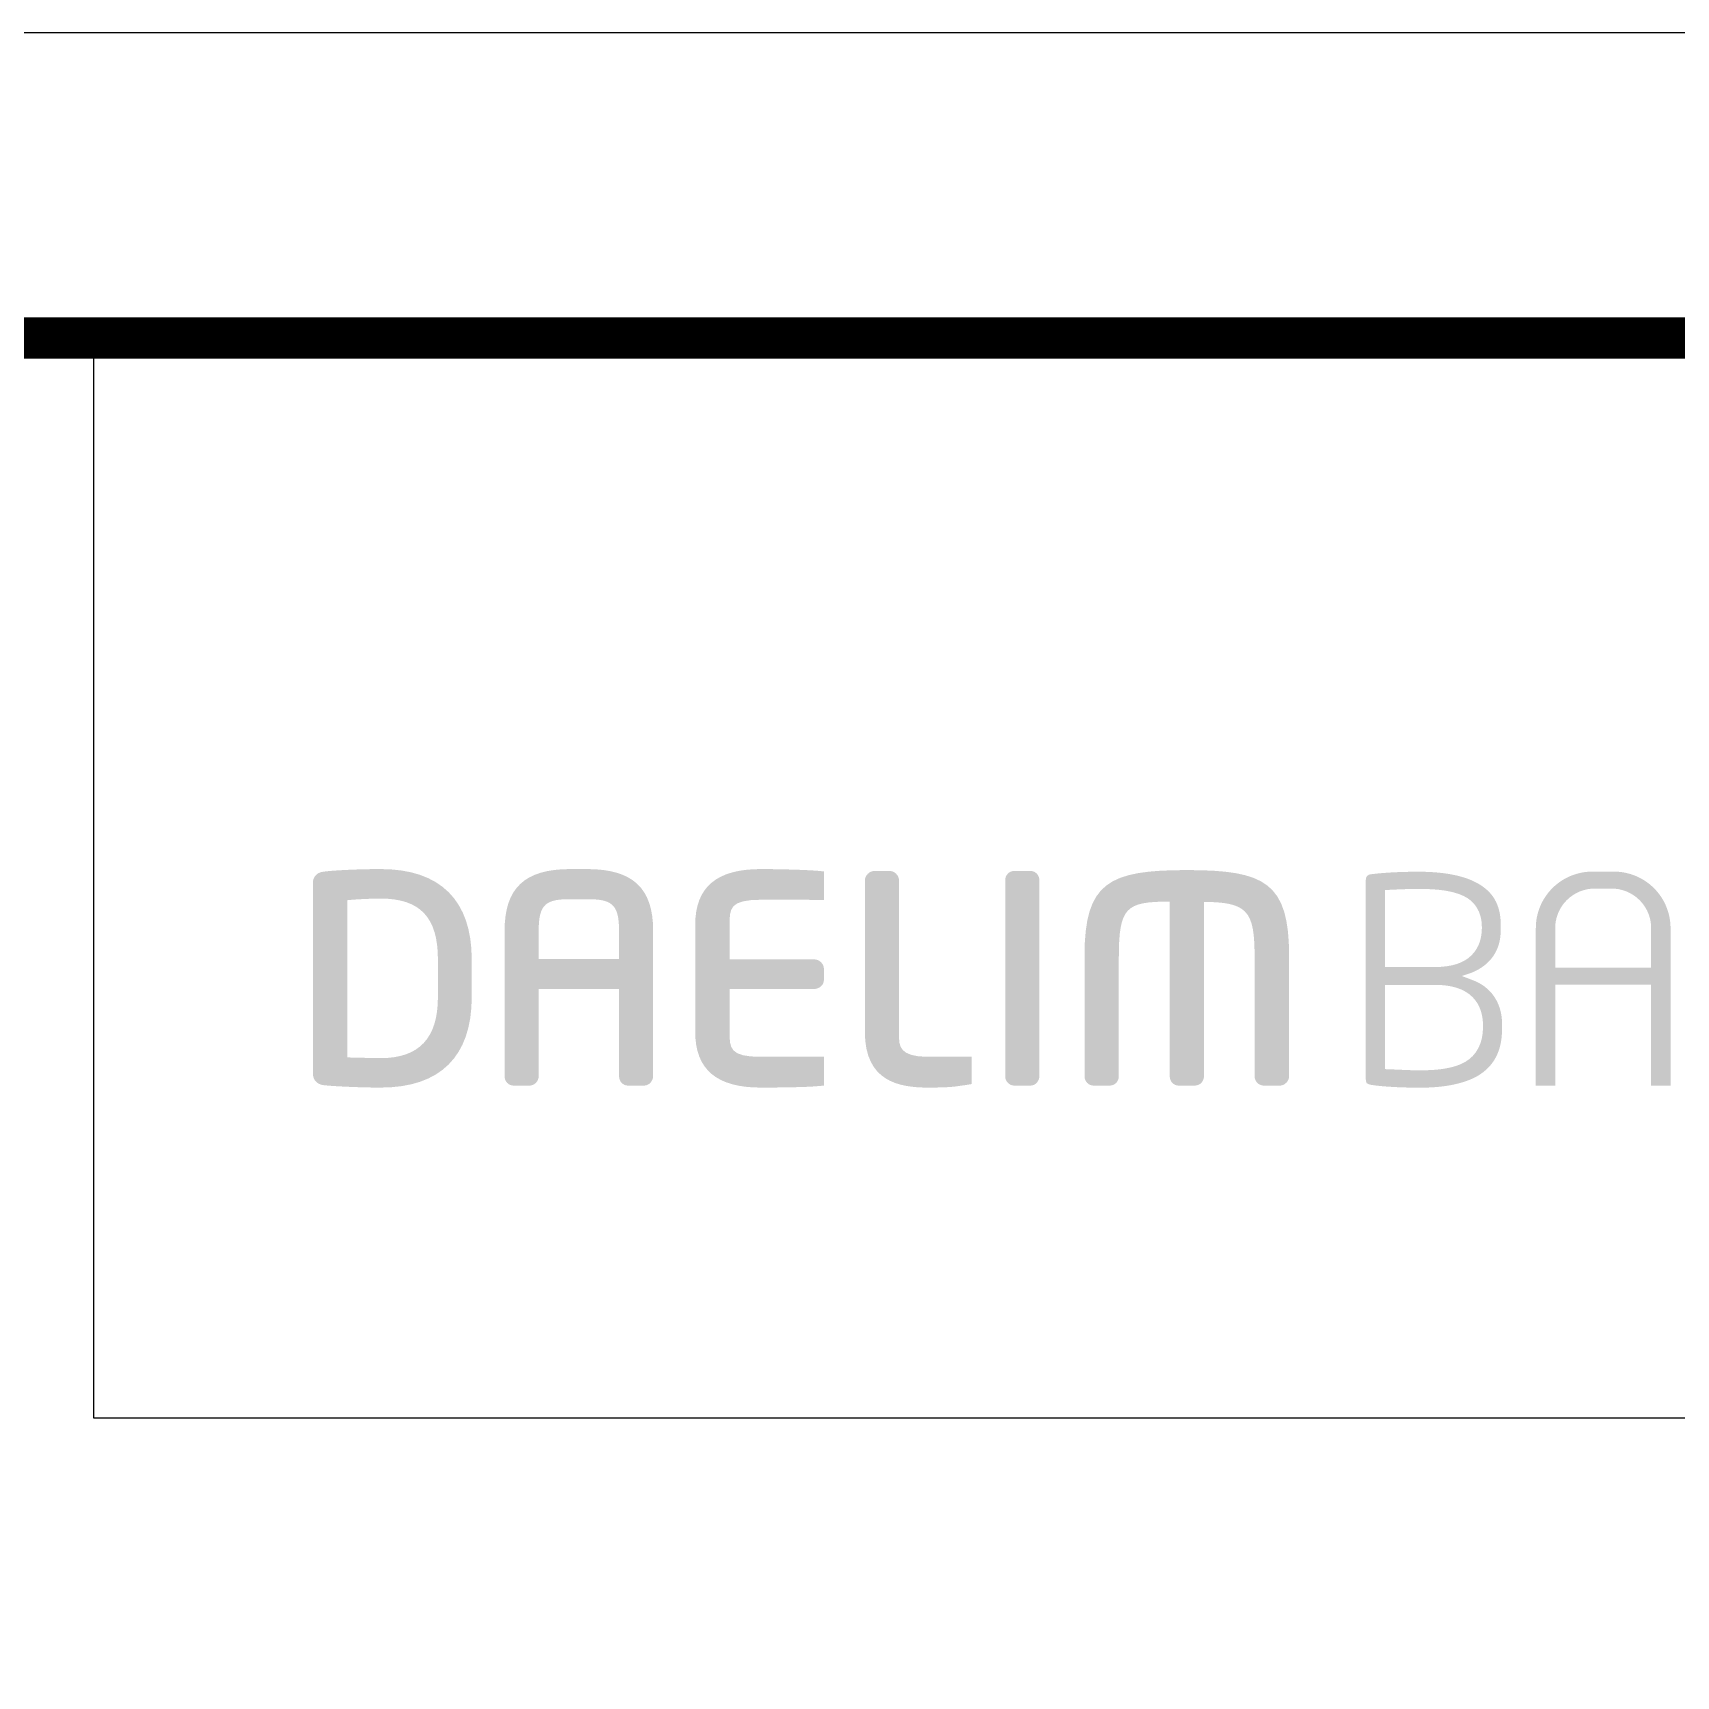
# Model space of a CAD drawing. Extents: x 0 to 651, y 0 to 477.
# Drawn here: x 534.2 to 593.8, y 417.4 to 477 of the extents above; entities that cross this region are included whole.
import ezdxf

# ---------------------------------------------------------------- set-up
doc = ezdxf.new("R2010")
doc.units = 0
doc.header["$LTSCALE"] = 10
doc.header["$MEASUREMENT"] = 0
doc.layers.get('0').update_dxf_attribs({"linetype": 'CONTINUOUS'})

msp = doc.modelspace()

# ---------------------------------------------------------------- hatches: boundary and pattern name
h = msp.add_hatch(color=5)
edge = h.paths.add_edge_path()
edge.add_spline(control_points=[(550.131, 443.381), (550.131, 445.523), (548.989, 446.659), (546.827, 446.659)], knot_values=[7, 7, 7, 7, 8, 8, 8, 8], degree=3, periodic=0)
edge.add_spline(control_points=[(546.827, 446.659), (546.036, 446.659), (545.033, 446.611), (544.707, 446.557)], knot_values=[0, 0, 0, 0, 1, 1, 1, 1], degree=3, periodic=0)
edge.add_spline(control_points=[(544.707, 446.557), (544.503, 446.521), (544.37, 446.37), (544.37, 446.166), (544.37, 446.166), (544.37, 439.23), (544.37, 439.23)], knot_values=[1, 1, 1, 1, 2, 2, 2, 3, 3, 3, 3], degree=3, periodic=0)
edge.add_spline(control_points=[(544.37, 439.23), (544.37, 439.014), (544.503, 438.87), (544.72, 438.822)], knot_values=[3, 3, 3, 3, 4, 4, 4, 4], degree=3, periodic=0)
edge.add_spline(control_points=[(544.72, 438.822), (545.033, 438.782), (546.029, 438.73), (546.827, 438.73)], knot_values=[4, 4, 4, 4, 5, 5, 5, 5], degree=3, periodic=0)
edge.add_spline(control_points=[(546.827, 438.73), (548.989, 438.73), (550.131, 439.865), (550.131, 442.012), (550.131, 442.012), (550.131, 443.381), (550.131, 443.381)], knot_values=[5, 5, 5, 5, 6, 6, 6, 7, 7, 7, 7], degree=3, periodic=0)
edge = h.paths.add_edge_path(flags=16)
edge.add_spline(control_points=[(546.82, 445.589), (548.261, 445.589), (548.904, 444.904), (548.904, 443.381), (548.904, 443.381), (548.904, 443.039), (548.904, 442.696)], knot_values=[4, 4, 4, 4, 5, 5, 5, 5.5, 5.5, 5.5, 5.5], degree=3, periodic=0)
edge.add_spline(control_points=[(548.904, 442.696), (548.904, 442.354), (548.904, 442.012), (548.904, 442.012)], knot_values=[5.5, 5.5, 5.5, 5.5, 6, 6, 6, 6], degree=3, periodic=0)
edge.add_spline(control_points=[(548.904, 442.012), (548.904, 440.525), (548.221, 439.799), (546.827, 439.799)], knot_values=[0, 0, 0, 0, 1, 1, 1, 1], degree=3, periodic=0)
edge.add_spline(control_points=[(546.827, 439.799), (546.827, 439.799), (545.869, 439.815), (545.621, 439.825), (545.621, 439.825), (545.621, 445.53), (545.621, 445.53)], knot_values=[1.00001, 1.00001, 1.00001, 1.00001, 2, 2, 2, 3, 3, 3, 3], degree=3, periodic=0)
edge.add_spline(control_points=[(545.621, 445.53), (546.12, 445.583), (546.82, 445.589), (546.82, 445.589)], knot_values=[3, 3, 3, 3, 4, 4, 4, 4], degree=3, periodic=0)
h = msp.add_hatch(color=5)
edge = h.paths.add_edge_path()
edge.add_spline(control_points=[(556.713, 444.425), (556.713, 445.97), (555.969, 446.659), (554.314, 446.659)], knot_values=[13, 13, 13, 13, 14, 14, 14, 14], degree=3, periodic=0)
edge.add_spline(control_points=[(554.314, 446.659), (554.314, 446.659), (553.709, 446.659), (553.709, 446.659)], knot_values=[0.00001, 0.00001, 0.00001, 0.00001, 1, 1, 1, 1], degree=3, periodic=0)
edge.add_spline(control_points=[(553.709, 446.659), (552.054, 446.659), (551.323, 445.97), (551.323, 444.425), (551.323, 444.425), (551.323, 439.139), (551.323, 439.139)], knot_values=[1, 1, 1, 1, 2, 2, 2, 3, 3, 3, 3], degree=3, periodic=0)
edge.add_spline(control_points=[(551.323, 439.139), (551.323, 438.953), (551.466, 438.802), (551.653, 438.802)], knot_values=[3, 3, 3, 3, 4, 4, 4, 4], degree=3, periodic=0)
edge.add_spline(control_points=[(551.653, 438.802), (551.653, 438.802), (552.231, 438.802), (552.231, 438.802)], knot_values=[4.00001, 4.00001, 4.00001, 4.00001, 5, 5, 5, 5], degree=3, periodic=0)
edge.add_spline(control_points=[(552.231, 438.802), (552.424, 438.802), (552.56, 438.982), (552.56, 439.139), (552.56, 439.139), (552.56, 439.899), (552.56, 440.676)], knot_values=[5, 5, 5, 5, 6, 6, 6, 6.5, 6.5, 6.5, 6.5], degree=3, periodic=0)
edge.add_spline(control_points=[(552.56, 440.676), (552.56, 441.452), (552.56, 442.243), (552.56, 442.305), (552.56, 442.305), (555.476, 442.305), (555.476, 442.305)], knot_values=[6.5, 6.5, 6.5, 6.5, 7, 7, 7, 8, 8, 8, 8], degree=3, periodic=0)
edge.add_spline(control_points=[(555.476, 442.305), (555.476, 442.181), (555.476, 439.139), (555.476, 439.139)], knot_values=[8, 8, 8, 8, 9, 9, 9, 9], degree=3, periodic=0)
edge.add_spline(control_points=[(555.476, 439.139), (555.476, 438.946), (555.626, 438.802), (555.803, 438.802)], knot_values=[9, 9, 9, 9, 10, 10, 10, 10], degree=3, periodic=0)
edge.add_spline(control_points=[(555.803, 438.802), (555.803, 438.802), (556.384, 438.802), (556.384, 438.802)], knot_values=[10.00001, 10.00001, 10.00001, 10.00001, 11, 11, 11, 11], degree=3, periodic=0)
edge.add_spline(control_points=[(556.384, 438.802), (556.577, 438.802), (556.713, 438.989), (556.713, 439.139), (556.713, 439.139), (556.713, 444.425), (556.713, 444.425)], knot_values=[11, 11, 11, 11, 12, 12, 12, 13, 13, 13, 13], degree=3, periodic=0)
edge = h.paths.add_edge_path(flags=16)
edge.add_spline(control_points=[(552.56, 444.425), (552.56, 445.405), (552.839, 445.566), (553.709, 445.566)], knot_values=[2, 2, 2, 2, 3, 3, 3, 3], degree=3, periodic=0)
edge.add_spline(control_points=[(553.709, 445.566), (553.709, 445.566), (554.314, 445.566), (554.314, 445.566)], knot_values=[3.00001, 3.00001, 3.00001, 3.00001, 4, 4, 4, 4], degree=3, periodic=0)
edge.add_spline(control_points=[(554.314, 445.566), (555.187, 445.566), (555.476, 445.405), (555.476, 444.425)], knot_values=[4, 4, 4, 4, 5, 5, 5, 5], degree=3, periodic=0)
edge.add_spline(control_points=[(555.476, 444.425), (555.476, 444.425), (555.476, 443.485), (555.476, 443.393)], knot_values=[5.00001, 5.00001, 5.00001, 5.00001, 6, 6, 6, 6], degree=3, periodic=0)
edge.add_spline(control_points=[(555.476, 443.393), (555.476, 443.393), (552.56, 443.393), (552.56, 443.393)], knot_values=[0, 0, 0, 0, 1, 1, 1, 1], degree=3, periodic=0)
edge.add_spline(control_points=[(552.56, 443.393), (552.56, 443.485), (552.56, 444.425), (552.56, 444.425)], knot_values=[1, 1, 1, 1, 2, 2, 2, 2], degree=3, periodic=0)
h = msp.add_hatch(color=5)
edge = h.paths.add_edge_path()
edge.add_spline(control_points=[(559.486, 443.381), (559.486, 443.481), (559.486, 444.637), (559.486, 444.637)], knot_values=[14, 14, 14, 14, 15, 15, 15, 15], degree=3, periodic=0)
edge.add_spline(control_points=[(559.486, 444.637), (559.486, 445.225), (559.486, 445.546), (560.631, 445.546), (560.631, 445.546), (561.201, 445.545), (561.77, 445.544)], knot_values=[15, 15, 15, 15, 16, 16, 16, 16.5, 16.5, 16.5, 16.5], degree=3, periodic=0)
edge.add_spline(control_points=[(561.77, 445.544), (562.339, 445.543), (562.909, 445.541), (562.909, 445.541), (562.909, 445.541), (562.909, 445.8), (562.909, 446.058)], knot_values=[16.5, 16.5, 16.5, 16.5, 17, 17, 17, 17.5, 17.5, 17.5, 17.5], degree=3, periodic=0)
edge.add_spline(control_points=[(562.909, 446.058), (562.909, 446.316), (562.909, 446.574), (562.909, 446.574)], knot_values=[17.5, 17.5, 17.5, 17.5, 18, 18, 18, 18], degree=3, periodic=0)
edge.add_spline(control_points=[(562.909, 446.574), (562.909, 446.574), (562.678, 446.596), (562.678, 446.596)], knot_values=[18.00001, 18.00001, 18.00001, 18.00001, 19, 19, 19, 19], degree=3, periodic=0)
edge.add_spline(control_points=[(562.678, 446.596), (562.216, 446.635), (561.195, 446.659), (560.618, 446.659)], knot_values=[19, 19, 19, 19, 20, 20, 20, 20], degree=3, periodic=0)
edge.add_spline(control_points=[(560.618, 446.659), (559.014, 446.659), (558.239, 446.001), (558.239, 444.637)], knot_values=[20, 20, 20, 20, 21, 21, 21, 21], degree=3, periodic=0)
edge.add_spline(control_points=[(558.239, 444.637), (558.239, 444.637), (558.239, 440.749), (558.239, 440.749)], knot_values=[0, 0, 0, 0, 1, 1, 1, 1], degree=3, periodic=0)
edge.add_spline(control_points=[(558.239, 440.749), (558.239, 439.39), (559.014, 438.73), (560.618, 438.73)], knot_values=[1, 1, 1, 1, 2, 2, 2, 2], degree=3, periodic=0)
edge.add_spline(control_points=[(560.618, 438.73), (561.328, 438.73), (562.287, 438.744), (562.678, 438.782)], knot_values=[2, 2, 2, 2, 3, 3, 3, 3], degree=3, periodic=0)
edge.add_spline(control_points=[(562.678, 438.782), (562.678, 438.782), (562.854, 438.797), (562.854, 438.797)], knot_values=[3.00001, 3.00001, 3.00001, 3.00001, 3.99999, 3.99999, 3.99999, 3.99999], degree=3, periodic=0)
edge.add_spline(control_points=[(562.854, 438.797), (562.854, 438.797), (562.854, 438.797), (562.854, 438.797), (562.854, 438.797), (562.909, 438.802), (562.909, 438.802)], knot_values=[3.99999, 3.99999, 3.99999, 3.99999, 4, 4, 4, 4.99999, 4.99999, 4.99999, 4.99999], degree=3, periodic=0)
edge.add_spline(control_points=[(562.909, 438.802), (562.909, 438.802), (562.909, 438.802), (562.909, 438.802), (562.909, 438.802), (562.909, 439.063), (562.909, 439.324)], knot_values=[4.99999, 4.99999, 4.99999, 4.99999, 5.25, 5.25, 5.25, 5.5, 5.5, 5.5, 5.5], degree=3, periodic=0)
edge.add_spline(control_points=[(562.909, 439.324), (562.909, 439.585), (562.909, 439.846), (562.909, 439.846), (562.909, 439.846), (560.631, 439.846), (560.631, 439.846)], knot_values=[5.5, 5.5, 5.5, 5.5, 6, 6, 6, 7, 7, 7, 7], degree=3, periodic=0)
edge.add_spline(control_points=[(560.631, 439.846), (559.486, 439.846), (559.486, 440.165), (559.486, 440.749), (559.486, 440.749), (559.486, 442.195), (559.486, 442.309)], knot_values=[7, 7, 7, 7, 8, 8, 8, 9, 9, 9, 9], degree=3, periodic=0)
edge.add_spline(control_points=[(559.486, 442.309), (559.598, 442.309), (562.562, 442.309), (562.562, 442.309)], knot_values=[9, 9, 9, 9, 10, 10, 10, 10], degree=3, periodic=0)
edge.add_spline(control_points=[(562.562, 442.309), (562.745, 442.309), (562.909, 442.455), (562.909, 442.642)], knot_values=[10, 10, 10, 10, 11, 11, 11, 11], degree=3, periodic=0)
edge.add_spline(control_points=[(562.909, 442.642), (562.909, 442.642), (562.909, 443.029), (562.909, 443.029)], knot_values=[11.00001, 11.00001, 11.00001, 11.00001, 12, 12, 12, 12], degree=3, periodic=0)
edge.add_spline(control_points=[(562.909, 443.029), (562.909, 443.223), (562.745, 443.381), (562.562, 443.381), (562.562, 443.381), (559.598, 443.381), (559.486, 443.381)], knot_values=[12, 12, 12, 12, 13, 13, 13, 14, 14, 14, 14], degree=3, periodic=0)
h = msp.add_hatch(color=5)
edge = h.paths.add_edge_path()
edge.add_spline(control_points=[(566.698, 439.846), (565.634, 439.846), (565.634, 440.248), (565.634, 440.637), (565.634, 440.637), (565.634, 446.241), (565.634, 446.241)], knot_values=[9, 9, 9, 9, 10, 10, 10, 11, 11, 11, 11], degree=3, periodic=0)
edge.add_spline(control_points=[(565.634, 446.241), (565.634, 446.43), (565.474, 446.592), (565.284, 446.592)], knot_values=[11, 11, 11, 11, 12, 12, 12, 12], degree=3, periodic=0)
edge.add_spline(control_points=[(565.284, 446.592), (565.284, 446.592), (564.754, 446.592), (564.754, 446.592)], knot_values=[12.00001, 12.00001, 12.00001, 12.00001, 12.99999, 12.99999, 12.99999, 12.99999], degree=3, periodic=0)
edge.add_spline(control_points=[(564.754, 446.592), (564.56, 446.592), (564.394, 446.43), (564.394, 446.241), (564.394, 446.241), (564.394, 440.749), (564.394, 440.749)], knot_values=[0, 0, 0, 0, 1, 1, 1, 2, 2, 2, 2], degree=3, periodic=0)
edge.add_spline(control_points=[(564.394, 440.749), (564.394, 438.958), (565.624, 438.73), (566.688, 438.73)], knot_values=[2, 2, 2, 2, 3, 3, 3, 3], degree=3, periodic=0)
edge.add_spline(control_points=[(566.688, 438.73), (567.466, 438.73), (567.657, 438.764), (567.897, 438.802)], knot_values=[3, 3, 3, 3, 4, 4, 4, 4], degree=3, periodic=0)
edge.add_spline(control_points=[(567.897, 438.802), (567.898, 438.802), (568.033, 438.819), (568.033, 438.819)], knot_values=[4.00001, 4.00001, 4.00001, 4.00001, 4.99999, 4.99999, 4.99999, 4.99999], degree=3, periodic=0)
edge.add_spline(control_points=[(568.033, 438.819), (568.033, 438.819), (568.033, 438.819), (568.033, 438.819), (568.033, 438.819), (568.207, 438.849), (568.207, 438.849)], knot_values=[4.99999, 4.99999, 4.99999, 4.99999, 5.499995, 5.499995, 5.499995, 5.99999, 5.99999, 5.99999, 5.99999], degree=3, periodic=0)
edge.add_spline(control_points=[(568.207, 438.849), (568.207, 438.849), (568.207, 438.849), (568.207, 438.849), (568.207, 438.849), (568.268, 438.858), (568.268, 438.858)], knot_values=[5.99999, 5.99999, 5.99999, 5.99999, 6.499995, 6.499995, 6.499995, 6.99999, 6.99999, 6.99999, 6.99999], degree=3, periodic=0)
edge.add_spline(control_points=[(568.268, 438.858), (568.268, 438.858), (568.268, 438.858), (568.268, 438.858), (568.268, 438.858), (568.268, 439.105), (568.268, 439.352)], knot_values=[6.99999, 6.99999, 6.99999, 6.99999, 7.25, 7.25, 7.25, 7.5, 7.5, 7.5, 7.5], degree=3, periodic=0)
edge.add_spline(control_points=[(568.268, 439.352), (568.268, 439.599), (568.268, 439.846), (568.268, 439.846), (568.268, 439.846), (566.698, 439.846), (566.698, 439.846)], knot_values=[7.5, 7.5, 7.5, 7.5, 8, 8, 8, 9, 9, 9, 9], degree=3, periodic=0)
h = msp.add_hatch(color=5)
edge = h.paths.add_edge_path()
edge.add_spline(control_points=[(570.399, 438.802), (570.599, 438.802), (570.725, 438.982), (570.725, 439.139), (570.725, 439.139), (570.725, 446.254), (570.725, 446.254)], knot_values=[4, 4, 4, 4, 5, 5, 5, 6, 6, 6, 6], degree=3, periodic=0)
edge.add_spline(control_points=[(570.725, 446.254), (570.725, 446.44), (570.582, 446.592), (570.399, 446.592)], knot_values=[6, 6, 6, 6, 7, 7, 7, 7], degree=3, periodic=0)
edge.add_spline(control_points=[(570.399, 446.592), (570.399, 446.592), (569.821, 446.592), (569.821, 446.592)], knot_values=[7.00001, 7.00001, 7.00001, 7.00001, 7.99999, 7.99999, 7.99999, 7.99999], degree=3, periodic=0)
edge.add_spline(control_points=[(569.821, 446.592), (569.611, 446.592), (569.485, 446.42), (569.485, 446.254), (569.485, 446.254), (569.485, 439.139), (569.485, 439.139)], knot_values=[0, 0, 0, 0, 1, 1, 1, 2, 2, 2, 2], degree=3, periodic=0)
edge.add_spline(control_points=[(569.485, 439.139), (569.485, 438.946), (569.64, 438.802), (569.821, 438.802)], knot_values=[2, 2, 2, 2, 3, 3, 3, 3], degree=3, periodic=0)
edge.add_spline(control_points=[(569.821, 438.802), (569.821, 438.802), (570.399, 438.802), (570.399, 438.802)], knot_values=[3.00001, 3.00001, 3.00001, 3.00001, 4, 4, 4, 4], degree=3, periodic=0)
h = msp.add_hatch(color=5)
edge = h.paths.add_edge_path()
edge.add_spline(control_points=[(573.607, 443.416), (573.607, 445.29), (573.865, 445.473), (575.455, 445.48)], knot_values=[5, 5, 5, 5, 6, 6, 6, 6], degree=3, periodic=0)
edge.add_spline(control_points=[(575.455, 445.48), (575.455, 445.368), (575.455, 439.139), (575.455, 439.139)], knot_values=[6, 6, 6, 6, 7, 7, 7, 7], degree=3, periodic=0)
edge.add_spline(control_points=[(575.455, 439.139), (575.455, 438.942), (575.601, 438.802), (575.788, 438.802)], knot_values=[7, 7, 7, 7, 8, 8, 8, 8], degree=3, periodic=0)
edge.add_spline(control_points=[(575.788, 438.802), (575.788, 438.802), (576.363, 438.802), (576.363, 438.802)], knot_values=[8.00001, 8.00001, 8.00001, 8.00001, 9, 9, 9, 9], degree=3, periodic=0)
edge.add_spline(control_points=[(576.363, 438.802), (576.573, 438.802), (576.696, 438.982), (576.696, 439.139), (576.696, 439.139), (576.696, 445.344), (576.696, 445.468)], knot_values=[9, 9, 9, 9, 10, 10, 10, 11, 11, 11, 11], degree=3, periodic=0)
edge.add_spline(control_points=[(576.696, 445.468), (577.439, 445.463), (577.913, 445.387), (578.177, 445.123)], knot_values=[11, 11, 11, 11, 12, 12, 12, 12], degree=3, periodic=0)
edge.add_spline(control_points=[(578.177, 445.123), (578.484, 444.828), (578.534, 444.27), (578.534, 443.416), (578.534, 443.416), (578.534, 439.139), (578.534, 439.139)], knot_values=[12, 12, 12, 12, 13, 13, 13, 14, 14, 14, 14], degree=3, periodic=0)
edge.add_spline(control_points=[(578.534, 439.139), (578.534, 438.953), (578.687, 438.802), (578.867, 438.802)], knot_values=[14, 14, 14, 14, 15, 15, 15, 15], degree=3, periodic=0)
edge.add_spline(control_points=[(578.867, 438.802), (578.867, 438.802), (579.456, 438.802), (579.456, 438.802)], knot_values=[15.00001, 15.00001, 15.00001, 15.00001, 16, 16, 16, 16], degree=3, periodic=0)
edge.add_spline(control_points=[(579.456, 438.802), (579.646, 438.802), (579.785, 438.989), (579.785, 439.139), (579.785, 439.139), (579.785, 443.514), (579.785, 443.514)], knot_values=[16, 16, 16, 16, 17, 17, 17, 18, 18, 18, 18], degree=3, periodic=0)
edge.add_spline(control_points=[(579.785, 443.514), (579.785, 446.173), (578.905, 446.622), (576.077, 446.622)], knot_values=[18, 18, 18, 18, 19, 19, 19, 19], degree=3, periodic=0)
edge.add_spline(control_points=[(576.077, 446.622), (573.246, 446.622), (572.363, 446.173), (572.363, 443.514)], knot_values=[19, 19, 19, 19, 20, 20, 20, 20], degree=3, periodic=0)
edge.add_spline(control_points=[(572.363, 443.514), (572.363, 443.514), (572.363, 439.139), (572.363, 439.139)], knot_values=[0, 0, 0, 0, 1, 1, 1, 1], degree=3, periodic=0)
edge.add_spline(control_points=[(572.363, 439.139), (572.363, 438.946), (572.513, 438.802), (572.703, 438.802)], knot_values=[1, 1, 1, 1, 2, 2, 2, 2], degree=3, periodic=0)
edge.add_spline(control_points=[(572.703, 438.802), (572.703, 438.802), (573.281, 438.802), (573.281, 438.802)], knot_values=[2.00001, 2.00001, 2.00001, 2.00001, 3, 3, 3, 3], degree=3, periodic=0)
edge.add_spline(control_points=[(573.281, 438.802), (573.488, 438.802), (573.607, 438.982), (573.607, 439.139), (573.607, 439.139), (573.607, 443.416), (573.607, 443.416)], knot_values=[3, 3, 3, 3, 4, 4, 4, 5, 5, 5, 5], degree=3, periodic=0)
h = msp.add_hatch(color=5)
edge = h.paths.add_edge_path()
edge.add_spline(control_points=[(587.465, 444.633), (587.465, 445.402), (587.146, 445.856), (586.613, 446.149)], knot_values=[4, 4, 4, 4, 5, 5, 5, 5], degree=3, periodic=0)
edge.add_spline(control_points=[(586.613, 446.149), (586.075, 446.448), (585.312, 446.563), (584.475, 446.563)], knot_values=[5, 5, 5, 5, 6, 6, 6, 6], degree=3, periodic=0)
edge.add_spline(control_points=[(584.475, 446.563), (583.781, 446.563), (583.137, 446.521), (582.776, 446.473)], knot_values=[6, 6, 6, 6, 7, 7, 7, 7], degree=3, periodic=0)
edge.add_spline(control_points=[(582.776, 446.473), (582.691, 446.468), (582.647, 446.44), (582.617, 446.408)], knot_values=[7, 7, 7, 7, 8, 8, 8, 8], degree=3, periodic=0)
edge.add_spline(control_points=[(582.617, 446.408), (582.585, 446.382), (582.566, 446.326), (582.566, 446.217)], knot_values=[8, 8, 8, 8, 9, 9, 9, 9], degree=3, periodic=0)
edge.add_spline(control_points=[(582.566, 446.217), (582.566, 446.217), (582.566, 439.097), (582.566, 439.097)], knot_values=[9, 9, 9, 9, 10, 10, 10, 10], degree=3, periodic=0)
edge.add_spline(control_points=[(582.566, 439.097), (582.566, 438.972), (582.585, 438.914), (582.605, 438.89)], knot_values=[10, 10, 10, 10, 11, 11, 11, 11], degree=3, periodic=0)
edge.add_spline(control_points=[(582.605, 438.89), (582.637, 438.871), (582.681, 438.839), (582.804, 438.822)], knot_values=[11, 11, 11, 11, 12, 12, 12, 12], degree=3, periodic=0)
edge.add_spline(control_points=[(582.804, 438.822), (583.194, 438.764), (583.827, 438.727), (584.527, 438.727)], knot_values=[12, 12, 12, 12, 13, 13, 13, 13], degree=3, periodic=0)
edge.add_spline(control_points=[(584.527, 438.727), (585.35, 438.723), (586.111, 438.853), (586.644, 439.163)], knot_values=[13, 13, 13, 13, 14, 14, 14, 14], degree=3, periodic=0)
edge.add_spline(control_points=[(586.644, 439.163), (587.178, 439.494), (587.511, 440.001), (587.511, 440.862)], knot_values=[14, 14, 14, 14, 15, 15, 15, 15], degree=3, periodic=0)
edge.add_spline(control_points=[(587.511, 440.862), (587.511, 440.862), (587.511, 441.048), (587.511, 441.048)], knot_values=[15, 15, 15, 15, 16, 16, 16, 16], degree=3, periodic=0)
edge.add_spline(control_points=[(587.511, 441.048), (587.511, 441.812), (587.098, 442.402), (586.412, 442.642)], knot_values=[16, 16, 16, 16, 17, 17, 17, 17], degree=3, periodic=0)
edge.add_spline(control_points=[(586.412, 442.642), (586.412, 442.642), (586.055, 442.778), (586.055, 442.778)], knot_values=[0, 0, 0, 0, 0.999982, 0.999982, 0.999982, 0.999982], degree=3, periodic=0)
edge.add_spline(control_points=[(586.055, 442.778), (586.055, 442.778), (586.412, 442.9), (586.412, 442.9)], knot_values=[1.000018, 1.000018, 1.000018, 1.000018, 2, 2, 2, 2], degree=3, periodic=0)
edge.add_spline(control_points=[(586.412, 442.9), (587.098, 443.183), (587.465, 443.712), (587.465, 444.461)], knot_values=[2, 2, 2, 2, 3, 3, 3, 3], degree=3, periodic=0)
edge.add_spline(control_points=[(587.465, 444.461), (587.465, 444.461), (587.465, 444.633), (587.465, 444.633)], knot_values=[3, 3, 3, 3, 4, 4, 4, 4], degree=3, periodic=0)
edge = h.paths.add_edge_path(flags=16)
edge.add_spline(control_points=[(583.266, 443.104), (583.266, 443.104), (583.266, 445.898), (583.266, 445.898)], knot_values=[8, 8, 8, 8, 9, 9, 9, 9], degree=3, periodic=0)
edge.add_spline(control_points=[(583.266, 445.898), (583.266, 445.898), (583.398, 445.904), (583.398, 445.904)], knot_values=[0, 0, 0, 0, 1, 1, 1, 1], degree=3, periodic=0)
edge.add_spline(control_points=[(583.398, 445.904), (583.7, 445.918), (584.102, 445.939), (584.475, 445.939)], knot_values=[1, 1, 1, 1, 2, 2, 2, 2], degree=3, periodic=0)
edge.add_spline(control_points=[(584.475, 445.939), (585.137, 445.939), (585.685, 445.884), (586.111, 445.685)], knot_values=[2, 2, 2, 2, 3, 3, 3, 3], degree=3, periodic=0)
edge.add_spline(control_points=[(586.111, 445.685), (586.521, 445.494), (586.779, 445.107), (586.779, 444.559)], knot_values=[3, 3, 3, 3, 4, 4, 4, 4], degree=3, periodic=0)
edge.add_spline(control_points=[(586.779, 444.559), (586.779, 444.559), (586.779, 444.525), (586.779, 444.525)], knot_values=[4, 4, 4, 4, 5, 5, 5, 5], degree=3, periodic=0)
edge.add_spline(control_points=[(586.779, 444.525), (586.779, 444.168), (586.68, 443.804), (586.406, 443.533)], knot_values=[5, 5, 5, 5, 6, 6, 6, 6], degree=3, periodic=0)
edge.add_spline(control_points=[(586.406, 443.533), (586.137, 443.259), (585.702, 443.104), (585.066, 443.104)], knot_values=[6, 6, 6, 6, 7, 7, 7, 7], degree=3, periodic=0)
edge.add_spline(control_points=[(585.066, 443.104), (585.066, 443.104), (583.266, 443.104), (583.266, 443.104)], knot_values=[7, 7, 7, 7, 8, 8, 8, 8], degree=3, periodic=0)
edge = h.paths.add_edge_path(flags=16)
edge.add_spline(control_points=[(583.266, 442.458), (583.266, 442.458), (585.066, 442.458), (585.066, 442.458)], knot_values=[5, 5, 5, 5, 6, 6, 6, 6], degree=3, periodic=0)
edge.add_spline(control_points=[(585.066, 442.458), (585.712, 442.458), (586.159, 442.302), (586.446, 442.007)], knot_values=[6, 6, 6, 6, 7, 7, 7, 7], degree=3, periodic=0)
edge.add_spline(control_points=[(586.446, 442.007), (586.728, 441.724), (586.821, 441.336), (586.821, 440.965)], knot_values=[7, 7, 7, 7, 8, 8, 8, 8], degree=3, periodic=0)
edge.add_spline(control_points=[(586.821, 440.965), (586.821, 440.965), (586.821, 440.936), (586.821, 440.936)], knot_values=[8, 8, 8, 8, 9, 9, 9, 9], degree=3, periodic=0)
edge.add_spline(control_points=[(586.821, 440.936), (586.821, 440.331), (586.583, 439.901), (586.17, 439.658)], knot_values=[0, 0, 0, 0, 1, 1, 1, 1], degree=3, periodic=0)
edge.add_spline(control_points=[(586.17, 439.658), (585.754, 439.424), (585.193, 439.356), (584.527, 439.356)], knot_values=[1, 1, 1, 1, 2, 2, 2, 2], degree=3, periodic=0)
edge.add_spline(control_points=[(584.527, 439.356), (584.146, 439.356), (583.751, 439.383), (583.398, 439.394)], knot_values=[2, 2, 2, 2, 3, 3, 3, 3], degree=3, periodic=0)
edge.add_spline(control_points=[(583.398, 439.394), (583.398, 439.394), (583.266, 439.4), (583.266, 439.4)], knot_values=[3.000017, 3.000017, 3.000017, 3.000017, 4, 4, 4, 4], degree=3, periodic=0)
edge.add_spline(control_points=[(583.266, 439.4), (583.266, 439.4), (583.266, 442.458), (583.266, 442.458)], knot_values=[4, 4, 4, 4, 5, 5, 5, 5], degree=3, periodic=0)
at = {"lineweight": 0}
h = msp.add_hatch(color=5, dxfattribs=at)
edge = h.paths.add_edge_path()
edge.add_line((591.448, 446.563), (590.912, 446.563))
edge.add_arc((590.787, 444.516), 2.051, 86.50065, 180.93788)
edge.add_line((588.736, 444.483), (588.736, 438.802))
edge.add_spline(control_points=[(588.736, 438.802), (588.857, 438.802), (589.185, 438.802), (589.44, 438.802)], knot_values=[6.126372, 6.126372, 6.126372, 6.126372, 6.631821, 6.631821, 6.631821, 6.631821], degree=3, periodic=0)
edge.add_spline(control_points=[(589.44, 438.802), (589.44, 439.771), (589.44, 442.462), (589.44, 442.462)], knot_values=[8.180194, 8.180194, 8.180194, 8.180194, 9, 9, 9, 9], degree=3, periodic=0)
edge.add_line((589.44, 442.462), (592.92, 442.462))
edge.add_spline(control_points=[(592.92, 442.462), (592.92, 442.462), (592.92, 439.771), (592.92, 438.802)], knot_values=[8.180194, 8.180194, 8.180194, 8.180194, 9, 9, 9, 9], degree=3, periodic=0)
edge.add_spline(control_points=[(592.92, 438.802), (593.175, 438.802), (593.503, 438.802), (593.624, 438.802)], knot_values=[6.126372, 6.126372, 6.126372, 6.126372, 6.631821, 6.631821, 6.631821, 6.631821], degree=3, periodic=0)
edge.add_line((593.624, 438.802), (593.624, 444.483))
edge.add_arc((591.573, 444.516), 2.051, 359.06212, 453.49935)
h.paths.add_polyline_path([(590.912, 445.952), (591.448, 445.952, -0.436008), (592.92, 444.445), (592.92, 443.081), (589.44, 443.081), (589.44, 444.445, -0.436008)], flags=16)

# ---------------------------------------------------------------- linework, layer by layer
at = {"color": 5, "ltscale": 0.5}
msp.add_line((536.425, 426.738), (536.425, 465.925), dxfattribs=at)
at = {"color": 5, "ltscale": 40}
msp.add_line((640.468, 426.738), (536.425, 426.738), dxfattribs=at)
at = {"ltscale": 0.5}
msp.add_lwpolyline([(0, 0), (651, 0), (651, 477), (0, 477)], close=True, dxfattribs=at)
at = {"color": 5, "linetype": 'ByBlock', "lineweight": 200, "const_width": 1.5}
msp.add_lwpolyline([(10.468, 20.425), (640.468, 20.425), (640.468, 465.925), (10.468, 465.925)], close=True, dxfattribs=at)

doc.saveas('drawing.dxf')
